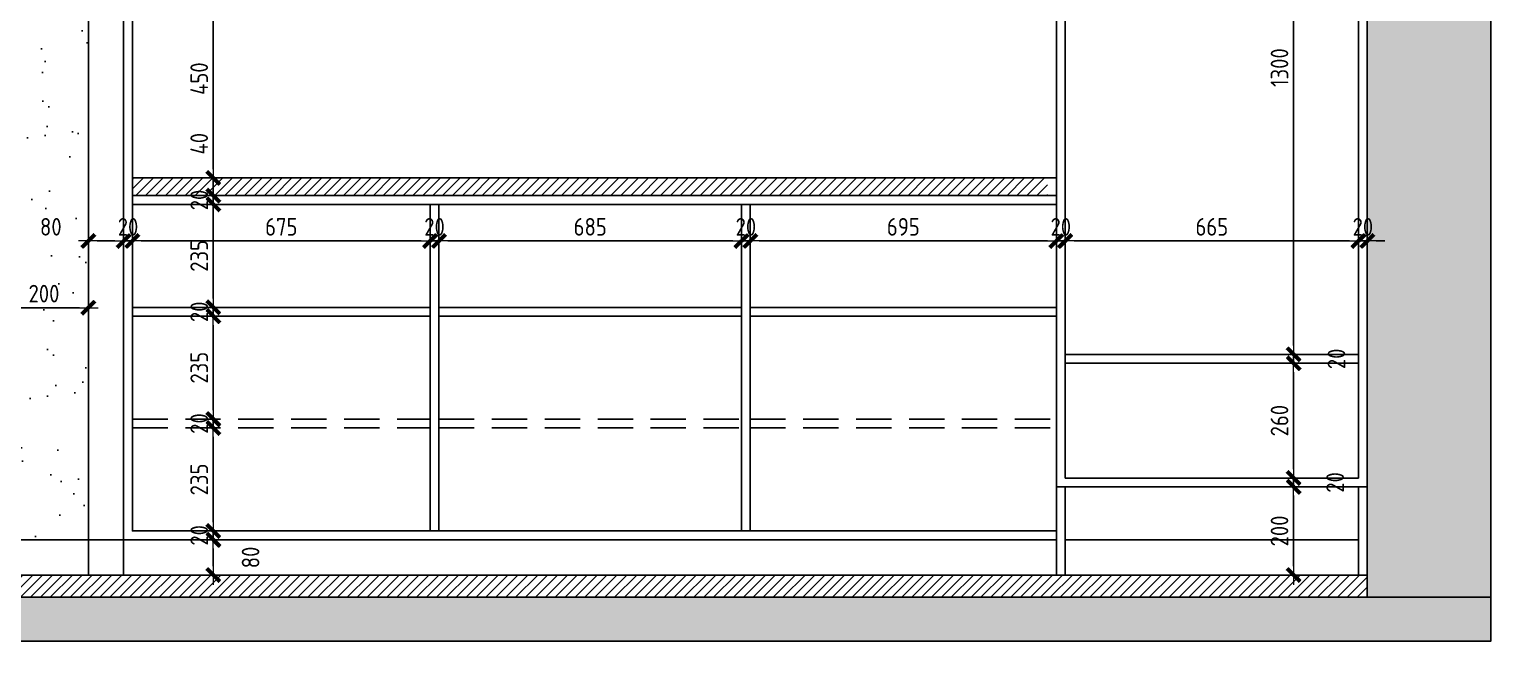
# Model space of a CAD drawing. Header units: millimetres. Extents: x 104198 to 1296755, y -81101 to 81453.
# Drawn here: x 548902 to 552216, y -36381 to -34939 of the extents above; entities that cross this region are included whole.
import ezdxf

# ---------------------------------------------------------------- set-up
doc = ezdxf.new("R2010")
doc.units = ezdxf.units.MM
doc.header["$PDMODE"] = 3
doc.linetypes.add('Ax-B-comp-L2qt-$0$Ax-B-comp-LG-$0${ Wide Dash }', pattern=[12, 4, -2, 4, -2])
doc.layers.get('Defpoints').update_dxf_attribs({"color": 250})
doc.layers.add('D■02 地材填充', color=250, linetype='Continuous')
doc.layers.add('天花灯具尺寸', color=2, linetype='Continuous', lineweight=0)
doc.styles.add('CCD_DIM', font='ARCHS.SHX')
doc.styles.add('尺寸标注', font='ARCHS.SHX', dxfattribs={"width": 0.8})
doc.dimstyles.get("Standard").update_dxf_attribs({"dimtxt": 0.18, "dimasz": 0.18, "dimexe": 0.18, "dimexo": 0.0625, "dimgap": 0.09, "dimtad": 0, "dimtih": 1, "dimtoh": 1, "dimdec": 4, "dimzin": 0, "dimdsep": 46, "dimtxsty": 'Standard', "dimcen": 0.09, "dimadec": 0, "dimazin": 0, "dimtfac": 1, "dimtdec": 4, "dimtofl": 0, "dimtmove": 0, "dimatfit": 3, "dimfxl": 1, "dimtolj": 1, "dimtzin": 0, "dimarcsym": 0})
doc.dimstyles.new('海龍1：20', dxfattribs={"dimscale": 20, "dimtxt": 2, "dimasz": 1, "dimexe": 2, "dimexo": 2, "dimgap": 0.6, "dimtad": 1, "dimdec": 0, "dimrnd": 5, "dimdsep": 46, "dimtxsty": 'CCD_DIM', "dimblk": 'WS-cj', "dimcen": 1, "dimclrd": 44, "dimclre": 44, "dimclrt": 2, "dimadec": 0, "dimazin": 2, "dimtfac": 1, "dimtdec": 4, "dimtix": 1, "dimtmove": 2, "dimatfit": 3, "dimldrblk": 'CCD_Leader_Arrow', "dimfxl": 5, "dimfxlon": 1, "dimtolj": 1, "dimarcsym": 0})
doc.dimstyles.new('海龍1：50', dxfattribs={"dimscale": 50, "dimtxt": 2, "dimasz": 1, "dimexe": 2, "dimexo": 2, "dimgap": 0.6, "dimtad": 1, "dimdec": 0, "dimrnd": 5, "dimdsep": 46, "dimtxsty": 'CCD_DIM', "dimblk": 'WS-cj', "dimcen": 1, "dimclrd": 44, "dimclre": 44, "dimclrt": 2, "dimadec": 0, "dimazin": 2, "dimtfac": 1, "dimtdec": 4, "dimtix": 1, "dimtmove": 2, "dimatfit": 3, "dimldrblk": 'CCD_Leader_Arrow', "dimfxl": 5, "dimfxlon": 1, "dimtolj": 1, "dimarcsym": 0})

# ---------------------------------------------------------------- blocks, each defined once
blk = doc.blocks.new('_ArchTick')
at = {"color": 2, "linetype": 'ByBlock', "const_width": 0.4}
blk.add_lwpolyline([(-0.5, -0.5), (0.5, 0.5)], dxfattribs=at)
blk = doc.blocks.new('*D822')
at = {"color": 44, "lineweight": -2, "transparency": 16777216}
for p, q in [((544976.3, -36537), (544976.3, -36887)), ((549036.3, -36537), (549036.3, -36887)), ((544976.3, -36787), (549036.3, -36787))]:
    blk.add_line(p, q, dxfattribs=at)
at = {"layer": 'Defpoints', "color": 0, "transparency": 16777216}
for p in [(549036.3, -36175.5), (544976.3, -36225.5), (549036.3, -36787)]:
    blk.add_point(p, dxfattribs=at)
at = {"color": 44, "lineweight": -2, "transparency": 16777216, "xscale": 50, "yscale": 50, "zscale": 50, "rotation": 180}
blk.add_blockref('_ArchTick', (544976.3, -36787), dxfattribs=at)
at = {"color": 44, "lineweight": -2, "transparency": 16777216, "xscale": 50, "yscale": 50, "zscale": 50}
blk.add_blockref('_ArchTick', (549036.3, -36787), dxfattribs=at)
at = {"color": 2, "transparency": 16777216, "insert": (547006.3, -36707), "char_height": 100, "attachment_point": 5, "style": '尺寸标注'}
blk.add_mtext('\\A1;4060', dxfattribs=at)
blk = doc.blocks.new('CCD_Leader_Arrow')
at = {"color": 50, "linetype": 'ByBlock'}
blk.add_line((0, 0), (-1, 0), dxfattribs=at)
for points in [[(-0.859, 0.668), (-0.597, 0.852), (-0.24, 0), (0, 0)], [(-0.859, -0.668), (-0.597, -0.852), (-0.24, 0), (0, 0)]]:
    blk.add_solid(points, dxfattribs=at)
blk = doc.blocks.new('WS-cj')
blk.add_hatch(color=2).paths.add_polyline_path([(0.588, 0.818), (-0.818, -0.588), (-0.588, -0.818), (0.818, 0.588)])
at = {"color": 2, "linetype": 'ByBlock', "lineweight": 0}
for p, q in [((-1.1, 0), (0, 0)), ((0, 0), (1.1, 0))]:
    blk.add_line(p, q, dxfattribs=at)
at = {"color": 2}
blk.add_lwpolyline([(0.588, 0.818), (-0.818, -0.588), (-0.588, -0.818), (0.818, 0.588)], close=True, dxfattribs=at)
blk = doc.blocks.new('*D823')
at = {"color": 44, "lineweight": -2, "transparency": 16777216}
for p, q in [((549036.3, -36537), (549036.3, -36887)), ((551936.3, -36537), (551936.3, -36887)), ((549036.3, -36787), (551936.3, -36787))]:
    blk.add_line(p, q, dxfattribs=at)
at = {"layer": 'Defpoints', "color": 0, "transparency": 16777216}
for p in [(549036.3, -36175.5), (551936.3, -36325.5), (551936.3, -36787)]:
    blk.add_point(p, dxfattribs=at)
at = {"color": 44, "lineweight": -2, "transparency": 16777216, "xscale": 50, "yscale": 50, "zscale": 50, "rotation": 180}
blk.add_blockref('_ArchTick', (549036.3, -36787), dxfattribs=at)
at = {"color": 44, "lineweight": -2, "transparency": 16777216, "xscale": 50, "yscale": 50, "zscale": 50}
blk.add_blockref('_ArchTick', (551936.3, -36787), dxfattribs=at)
at = {"color": 2, "transparency": 16777216, "insert": (550486.3, -36707), "char_height": 100, "attachment_point": 5, "style": '尺寸标注'}
blk.add_mtext('\\A1;2900', dxfattribs=at)
blk = doc.blocks.new('*D923')
at = {"color": 44, "lineweight": -2, "transparency": 16777216}
for p, q in [((551769.3, -35975.5), (551729.3, -35975.5)), ((551769.3, -36155.5), (551769.3, -35995.5)), ((551769.3, -36175.5), (551729.3, -36175.5))]:
    blk.add_line(p, q, dxfattribs=at)
at = {"layer": 'Defpoints', "color": 0, "transparency": 16777216}
for p in [(551769.3, -35975.5), (551784.5, -35975.5), (551784.5, -36175.5)]:
    blk.add_point(p, dxfattribs=at)
at = {"color": 44, "lineweight": -2, "transparency": 16777216, "xscale": 20, "yscale": 20, "zscale": 20}
for p, rotation in [((551769.3, -35975.5), 90), ((551769.3, -36175.5), 270)]:
    blk.add_blockref('WS-cj', p, dxfattribs=dict(at, rotation=rotation))
at = {"color": 2, "transparency": 16777216, "insert": (551737.3, -36075.5), "char_height": 40, "attachment_point": 5, "rotation": 90, "style": 'CCD_DIM'}
blk.add_mtext('\\A1;200', dxfattribs=at)
blk = doc.blocks.new('*D924')
at = {"color": 44, "lineweight": -2, "transparency": 16777216}
for p, q in [((551769.3, -35935.5), (551769.3, -35915.5)), ((551763.2, -35955.5), (551809.3, -35955.5)), ((551769.3, -35975.5), (551769.3, -35955.5)), ((551769.3, -35975.5), (551729.3, -35975.5)), ((551769.3, -35995.5), (551769.3, -36015.5))]:
    blk.add_line(p, q, dxfattribs=at)
at = {"layer": 'Defpoints', "color": 0, "transparency": 16777216}
for p in [(551723.2, -35955.5), (551769.3, -35955.5), (551784.5, -35975.5)]:
    blk.add_point(p, dxfattribs=at)
at = {"color": 44, "lineweight": -2, "transparency": 16777216, "xscale": 20, "yscale": 20, "zscale": 20}
for p, rotation in [((551769.3, -35955.5), 270), ((551769.3, -35975.5), 90)]:
    blk.add_blockref('WS-cj', p, dxfattribs=dict(at, rotation=rotation))
at = {"color": 2, "transparency": 16777216, "insert": (551863.4, -35965.5), "char_height": 40, "attachment_point": 5, "rotation": 90, "style": 'CCD_DIM'}
blk.add_mtext('\\A1;20', dxfattribs=at)
blk = doc.blocks.new('*D925')
at = {"color": 44, "lineweight": -2, "transparency": 16777216}
for p, q in [((551737.7, -35695.5), (551809.3, -35695.5)), ((551769.3, -35935.5), (551769.3, -35715.5)), ((551737.7, -35955.5), (551809.3, -35955.5))]:
    blk.add_line(p, q, dxfattribs=at)
at = {"layer": 'Defpoints', "color": 0, "transparency": 16777216}
for p in [(551697.7, -35695.5), (551769.3, -35695.5), (551697.7, -35955.5)]:
    blk.add_point(p, dxfattribs=at)
at = {"color": 44, "lineweight": -2, "transparency": 16777216, "xscale": 20, "yscale": 20, "zscale": 20}
for p, rotation in [((551769.3, -35695.5), 90), ((551769.3, -35955.5), 270)]:
    blk.add_blockref('WS-cj', p, dxfattribs=dict(at, rotation=rotation))
at = {"color": 2, "transparency": 16777216, "insert": (551737.3, -35825.5), "char_height": 40, "attachment_point": 5, "rotation": 90, "style": 'CCD_DIM'}
blk.add_mtext('\\A1;260', dxfattribs=at)
blk = doc.blocks.new('*D926')
at = {"color": 44, "lineweight": -2, "transparency": 16777216}
for p, q in [((551769.3, -35655.5), (551769.3, -35635.5)), ((551737.7, -35675.5), (551809.3, -35675.5)), ((551769.3, -35695.5), (551769.3, -35675.5)), ((551737.7, -35695.5), (551809.3, -35695.5)), ((551769.3, -35715.5), (551769.3, -35735.5))]:
    blk.add_line(p, q, dxfattribs=at)
at = {"layer": 'Defpoints', "color": 0, "transparency": 16777216}
for p in [(551697.7, -35675.5), (551769.3, -35675.5), (551697.7, -35695.5)]:
    blk.add_point(p, dxfattribs=at)
at = {"color": 44, "lineweight": -2, "transparency": 16777216, "xscale": 20, "yscale": 20, "zscale": 20}
for p, rotation in [((551769.3, -35675.5), 270), ((551769.3, -35695.5), 90)]:
    blk.add_blockref('WS-cj', p, dxfattribs=dict(at, rotation=rotation))
at = {"color": 2, "transparency": 16777216, "insert": (551866.4, -35685.5), "char_height": 40, "attachment_point": 5, "rotation": 90, "style": 'CCD_DIM'}
blk.add_mtext('\\A1;20', dxfattribs=at)
blk = doc.blocks.new('*D927')
at = {"color": 44, "lineweight": -2, "transparency": 16777216}
for p, q in [((551718.6, -34375.5), (551809.3, -34375.5)), ((551769.3, -35655.5), (551769.3, -34395.5)), ((551737.7, -35675.5), (551809.3, -35675.5))]:
    blk.add_line(p, q, dxfattribs=at)
at = {"layer": 'Defpoints', "color": 0, "transparency": 16777216}
for p in [(551678.6, -34375.5), (551769.3, -34375.5), (551697.7, -35675.5)]:
    blk.add_point(p, dxfattribs=at)
at = {"color": 44, "lineweight": -2, "transparency": 16777216, "xscale": 20, "yscale": 20, "zscale": 20}
for p, rotation in [((551769.3, -34375.5), 90), ((551769.3, -35675.5), 270)]:
    blk.add_blockref('WS-cj', p, dxfattribs=dict(at, rotation=rotation))
at = {"color": 2, "transparency": 16777216, "insert": (551737.3, -35025.5), "char_height": 40, "attachment_point": 5, "rotation": 90, "style": 'CCD_DIM'}
blk.add_mtext('\\A1;1300', dxfattribs=at)
blk = doc.blocks.new('*D1121')
at = {"color": 44, "lineweight": -2, "transparency": 16777216}
for p, q in [((548835.2, -35669.7), (548835.2, -35529.7)), ((549036.3, -35669.7), (549036.3, -35529.7)), ((549016.3, -35569.7), (548855.2, -35569.7))]:
    blk.add_line(p, q, dxfattribs=at)
at = {"layer": 'Defpoints', "color": 0, "transparency": 16777216}
for p in [(548835.2, -35569.7), (549036.3, -35751), (548835.2, -35789.5)]:
    blk.add_point(p, dxfattribs=at)
at = {"color": 44, "lineweight": -2, "transparency": 16777216, "xscale": 20, "yscale": 20, "zscale": 20, "rotation": 180}
blk.add_blockref('WS-cj', (548835.2, -35569.7), dxfattribs=at)
at = {"color": 44, "lineweight": -2, "transparency": 16777216, "xscale": 20, "yscale": 20, "zscale": 20}
blk.add_blockref('WS-cj', (549036.3, -35569.7), dxfattribs=at)
at = {"color": 2, "transparency": 16777216, "insert": (548935.7, -35537.7), "char_height": 40, "attachment_point": 5, "style": 'CCD_DIM'}
blk.add_mtext('\\A1;200', dxfattribs=at)
blk = doc.blocks.new('*D1204')
at = {"color": 44, "lineweight": -2, "transparency": 16777216}
for p, q in [((549319.7, -36095.5), (549279.7, -36095.5)), ((549319.7, -36155.5), (549319.7, -36115.5)), ((549319.7, -36175.5), (549279.7, -36175.5))]:
    blk.add_line(p, q, dxfattribs=at)
at = {"layer": 'Defpoints', "color": 0, "transparency": 16777216}
for p in [(549319.7, -36095.5), (549347.6, -36095.5), (549347.6, -36175.5)]:
    blk.add_point(p, dxfattribs=at)
at = {"color": 44, "lineweight": -2, "transparency": 16777216, "xscale": 20, "yscale": 20, "zscale": 20}
for p, rotation in [((549319.7, -36095.5), 90), ((549319.7, -36175.5), 270)]:
    blk.add_blockref('WS-cj', p, dxfattribs=dict(at, rotation=rotation))
at = {"color": 2, "transparency": 16777216, "insert": (549404.2, -36135.5), "char_height": 40, "attachment_point": 5, "rotation": 90, "style": 'CCD_DIM'}
blk.add_mtext('\\A1;80', dxfattribs=at)
blk = doc.blocks.new('*D1205')
at = {"color": 44, "lineweight": -2, "transparency": 16777216}
for p, q in [((549319.7, -36055.5), (549319.7, -36035.5)), ((549301.8, -36075.5), (549359.7, -36075.5)), ((549319.7, -36095.5), (549319.7, -36075.5)), ((549319.7, -36095.5), (549279.7, -36095.5)), ((549319.7, -36115.5), (549319.7, -36135.5))]:
    blk.add_line(p, q, dxfattribs=at)
at = {"layer": 'Defpoints', "color": 0, "transparency": 16777216}
for p in [(549261.8, -36075.5), (549319.7, -36075.5), (549347.6, -36095.5)]:
    blk.add_point(p, dxfattribs=at)
at = {"color": 44, "lineweight": -2, "transparency": 16777216, "xscale": 20, "yscale": 20, "zscale": 20}
for p, rotation in [((549319.7, -36075.5), 270), ((549319.7, -36095.5), 90)]:
    blk.add_blockref('WS-cj', p, dxfattribs=dict(at, rotation=rotation))
at = {"color": 2, "transparency": 16777216, "insert": (549287.7, -36085.5), "char_height": 40, "attachment_point": 5, "rotation": 90, "style": 'CCD_DIM'}
blk.add_mtext('\\A1;20', dxfattribs=at)
blk = doc.blocks.new('*D1206')
at = {"color": 44, "lineweight": -2, "transparency": 16777216}
for p, q in [((549319.7, -35842.1), (549279.7, -35842.1)), ((549319.7, -36055.5), (549319.7, -35862.1)), ((549301.8, -36075.5), (549359.7, -36075.5))]:
    blk.add_line(p, q, dxfattribs=at)
at = {"layer": 'Defpoints', "color": 0, "transparency": 16777216}
for p in [(549319.7, -35842.1), (549337.6, -35842.1), (549261.8, -36075.5)]:
    blk.add_point(p, dxfattribs=at)
at = {"color": 44, "lineweight": -2, "transparency": 16777216, "xscale": 20, "yscale": 20, "zscale": 20}
for p, rotation in [((549319.7, -35842.1), 90), ((549319.7, -36075.5), 270)]:
    blk.add_blockref('WS-cj', p, dxfattribs=dict(at, rotation=rotation))
at = {"color": 2, "transparency": 16777216, "insert": (549287.7, -35958.8), "char_height": 40, "attachment_point": 5, "rotation": 90, "style": 'CCD_DIM'}
blk.add_mtext('\\A1;235', dxfattribs=at)
blk = doc.blocks.new('*D1207')
at = {"color": 44, "lineweight": -2, "transparency": 16777216}
for p, q in [((549319.7, -35802.1), (549319.7, -35782.1)), ((549319.7, -35822.1), (549279.7, -35822.1)), ((549319.7, -35842.1), (549319.7, -35822.1)), ((549319.7, -35842.1), (549279.7, -35842.1)), ((549319.7, -35862.1), (549319.7, -35882.1))]:
    blk.add_line(p, q, dxfattribs=at)
at = {"layer": 'Defpoints', "color": 0, "transparency": 16777216}
for p in [(549319.7, -35822.1), (549337.6, -35822.1), (549337.6, -35842.1)]:
    blk.add_point(p, dxfattribs=at)
at = {"color": 44, "lineweight": -2, "transparency": 16777216, "xscale": 20, "yscale": 20, "zscale": 20}
for p, rotation in [((549319.7, -35822.1), 270), ((549319.7, -35842.1), 90)]:
    blk.add_blockref('WS-cj', p, dxfattribs=dict(at, rotation=rotation))
at = {"color": 2, "transparency": 16777216, "insert": (549287.7, -35832.1), "char_height": 40, "attachment_point": 5, "rotation": 90, "style": 'CCD_DIM'}
blk.add_mtext('\\A1;20', dxfattribs=at)
blk = doc.blocks.new('*D1208')
at = {"color": 44, "lineweight": -2, "transparency": 16777216}
for p, q in [((549319.7, -35588.8), (549279.7, -35588.8)), ((549319.7, -35802.1), (549319.7, -35608.8)), ((549319.7, -35822.1), (549279.7, -35822.1))]:
    blk.add_line(p, q, dxfattribs=at)
at = {"layer": 'Defpoints', "color": 0, "transparency": 16777216}
for p in [(549319.7, -35588.8), (549337.6, -35588.8), (549337.6, -35822.1)]:
    blk.add_point(p, dxfattribs=at)
at = {"color": 44, "lineweight": -2, "transparency": 16777216, "xscale": 20, "yscale": 20, "zscale": 20}
for p, rotation in [((549319.7, -35588.8), 90), ((549319.7, -35822.1), 270)]:
    blk.add_blockref('WS-cj', p, dxfattribs=dict(at, rotation=rotation))
at = {"color": 2, "transparency": 16777216, "insert": (549287.7, -35705.5), "char_height": 40, "attachment_point": 5, "rotation": 90, "style": 'CCD_DIM'}
blk.add_mtext('\\A1;235', dxfattribs=at)
blk = doc.blocks.new('*D1209')
at = {"color": 44, "lineweight": -2, "transparency": 16777216}
for p, q in [((549319.7, -35548.8), (549319.7, -35528.8)), ((549322.2, -35568.8), (549279.7, -35568.8)), ((549319.7, -35588.8), (549279.7, -35588.8)), ((549319.7, -35588.8), (549319.7, -35568.8)), ((549319.7, -35608.8), (549319.7, -35628.8))]:
    blk.add_line(p, q, dxfattribs=at)
at = {"layer": 'Defpoints', "color": 0, "transparency": 16777216}
for p in [(549319.7, -35568.8), (549337.6, -35588.8), (549362.2, -35568.8)]:
    blk.add_point(p, dxfattribs=at)
at = {"color": 44, "lineweight": -2, "transparency": 16777216, "xscale": 20, "yscale": 20, "zscale": 20}
for p, rotation in [((549319.7, -35568.8), 270), ((549319.7, -35588.8), 90)]:
    blk.add_blockref('WS-cj', p, dxfattribs=dict(at, rotation=rotation))
at = {"color": 2, "transparency": 16777216, "insert": (549287.7, -35578.8), "char_height": 40, "attachment_point": 5, "rotation": 90, "style": 'CCD_DIM'}
blk.add_mtext('\\A1;20', dxfattribs=at)
blk = doc.blocks.new('*D1210')
at = {"color": 44, "lineweight": -2, "transparency": 16777216}
for p, q in [((549319.7, -35335.5), (549279.7, -35335.5)), ((549319.7, -35548.8), (549319.7, -35355.5)), ((549322.2, -35568.8), (549279.7, -35568.8))]:
    blk.add_line(p, q, dxfattribs=at)
at = {"layer": 'Defpoints', "color": 0, "transparency": 16777216}
for p in [(549319.7, -35335.5), (549329.4, -35335.5), (549362.2, -35568.8)]:
    blk.add_point(p, dxfattribs=at)
at = {"color": 44, "lineweight": -2, "transparency": 16777216, "xscale": 20, "yscale": 20, "zscale": 20}
for p, rotation in [((549319.7, -35335.5), 90), ((549319.7, -35568.8), 270)]:
    blk.add_blockref('WS-cj', p, dxfattribs=dict(at, rotation=rotation))
at = {"color": 2, "transparency": 16777216, "insert": (549287.7, -35452.1), "char_height": 40, "attachment_point": 5, "rotation": 90, "style": 'CCD_DIM'}
blk.add_mtext('\\A1;235', dxfattribs=at)
blk = doc.blocks.new('*D1211')
at = {"color": 44, "lineweight": -2, "transparency": 16777216}
for p, q in [((549319.7, -35295.5), (549319.7, -35275.5)), ((549301.4, -35315.5), (549359.7, -35315.5)), ((549319.7, -35335.5), (549319.7, -35315.5)), ((549319.7, -35335.5), (549279.7, -35335.5)), ((549319.7, -35355.5), (549319.7, -35375.5))]:
    blk.add_line(p, q, dxfattribs=at)
at = {"layer": 'Defpoints', "color": 0, "transparency": 16777216}
for p in [(549261.4, -35315.5), (549319.7, -35315.5), (549329.4, -35335.5)]:
    blk.add_point(p, dxfattribs=at)
at = {"color": 44, "lineweight": -2, "transparency": 16777216, "xscale": 20, "yscale": 20, "zscale": 20}
for p, rotation in [((549319.7, -35315.5), 270), ((549319.7, -35335.5), 90)]:
    blk.add_blockref('WS-cj', p, dxfattribs=dict(at, rotation=rotation))
at = {"color": 2, "transparency": 16777216, "insert": (549287.7, -35325.5), "char_height": 40, "attachment_point": 5, "rotation": 90, "style": 'CCD_DIM'}
blk.add_mtext('\\A1;20', dxfattribs=at)
blk = doc.blocks.new('*D1212')
at = {"color": 44, "lineweight": -2, "transparency": 16777216}
for p, q in [((549319.7, -35255.5), (549319.7, -35235.5)), ((549301.4, -35275.5), (549359.7, -35275.5)), ((549319.7, -35315.5), (549319.7, -35275.5)), ((549301.4, -35315.5), (549359.7, -35315.5)), ((549319.7, -35335.5), (549319.7, -35355.5))]:
    blk.add_line(p, q, dxfattribs=at)
at = {"layer": 'Defpoints', "color": 0, "transparency": 16777216}
for p in [(549261.4, -35275.5), (549319.7, -35275.5), (549261.4, -35315.5)]:
    blk.add_point(p, dxfattribs=at)
at = {"color": 44, "lineweight": -2, "transparency": 16777216, "xscale": 20, "yscale": 20, "zscale": 20}
for p, rotation in [((549319.7, -35275.5), 270), ((549319.7, -35315.5), 90)]:
    blk.add_blockref('WS-cj', p, dxfattribs=dict(at, rotation=rotation))
at = {"color": 2, "transparency": 16777216, "insert": (549287.7, -35198), "char_height": 40, "attachment_point": 5, "rotation": 90, "style": 'CCD_DIM'}
blk.add_mtext('\\A1;40', dxfattribs=at)
blk = doc.blocks.new('*D1213')
at = {"color": 44, "lineweight": -2, "transparency": 16777216}
for p, q in [((549301.4, -34825.5), (549359.7, -34825.5)), ((549319.7, -35255.5), (549319.7, -34845.5)), ((549301.4, -35275.5), (549359.7, -35275.5))]:
    blk.add_line(p, q, dxfattribs=at)
at = {"layer": 'Defpoints', "color": 0, "transparency": 16777216}
for p in [(549261.4, -34825.5), (549319.7, -34825.5), (549261.4, -35275.5)]:
    blk.add_point(p, dxfattribs=at)
at = {"color": 44, "lineweight": -2, "transparency": 16777216, "xscale": 20, "yscale": 20, "zscale": 20}
for p, rotation in [((549319.7, -34825.5), 90), ((549319.7, -35275.5), 270)]:
    blk.add_blockref('WS-cj', p, dxfattribs=dict(at, rotation=rotation))
at = {"color": 2, "transparency": 16777216, "insert": (549287.7, -35050.5), "char_height": 40, "attachment_point": 5, "rotation": 90, "style": 'CCD_DIM'}
blk.add_mtext('\\A1;450', dxfattribs=at)
blk = doc.blocks.new('*D1224')
at = {"color": 44, "lineweight": -2, "transparency": 16777216}
for p, q in [((549036.3, -35418.3), (549036.3, -35458.3)), ((549056.3, -35418.3), (549096.3, -35418.3)), ((549116.3, -35418.3), (549116.3, -35458.3))]:
    blk.add_line(p, q, dxfattribs=at)
at = {"layer": 'Defpoints', "color": 0, "transparency": 16777216}
for p in [(549036.3, -35395), (549116.3, -35395), (549116.3, -35418.3)]:
    blk.add_point(p, dxfattribs=at)
at = {"color": 44, "lineweight": -2, "transparency": 16777216, "xscale": 20, "yscale": 20, "zscale": 20, "rotation": 180}
blk.add_blockref('WS-cj', (549036.3, -35418.3), dxfattribs=at)
at = {"color": 44, "lineweight": -2, "transparency": 16777216, "xscale": 20, "yscale": 20, "zscale": 20}
blk.add_blockref('WS-cj', (549116.3, -35418.3), dxfattribs=at)
at = {"color": 2, "transparency": 16777216, "insert": (548951.2, -35386.3), "char_height": 40, "attachment_point": 5, "style": 'CCD_DIM'}
blk.add_mtext('\\A1;80', dxfattribs=at)
blk = doc.blocks.new('*D1225')
at = {"color": 44, "lineweight": -2, "transparency": 16777216}
for p, q in [((549136.3, -35432.2), (549136.3, -35378.3)), ((549096.3, -35418.3), (549076.3, -35418.3)), ((549116.3, -35418.3), (549116.3, -35458.3)), ((549116.3, -35418.3), (549136.3, -35418.3)), ((549156.3, -35418.3), (549176.3, -35418.3))]:
    blk.add_line(p, q, dxfattribs=at)
at = {"layer": 'Defpoints', "color": 0, "transparency": 16777216}
for p in [(549116.3, -35395), (549136.3, -35418.3), (549136.3, -35472.2)]:
    blk.add_point(p, dxfattribs=at)
at = {"color": 44, "lineweight": -2, "transparency": 16777216, "xscale": 20, "yscale": 20, "zscale": 20}
blk.add_blockref('WS-cj', (549116.3, -35418.3), dxfattribs=at)
at = {"color": 44, "lineweight": -2, "transparency": 16777216, "xscale": 20, "yscale": 20, "zscale": 20, "rotation": 180}
blk.add_blockref('WS-cj', (549136.3, -35418.3), dxfattribs=at)
at = {"color": 2, "transparency": 16777216, "insert": (549126.3, -35386.3), "char_height": 40, "attachment_point": 5, "style": 'CCD_DIM'}
blk.add_mtext('\\A1;20', dxfattribs=at)
blk = doc.blocks.new('*D1226')
at = {"color": 44, "lineweight": -2, "transparency": 16777216}
for p, q in [((549136.3, -35432.2), (549136.3, -35378.3)), ((549156.3, -35418.3), (549791.3, -35418.3)), ((549811.3, -35418.3), (549811.3, -35458.3))]:
    blk.add_line(p, q, dxfattribs=at)
at = {"layer": 'Defpoints', "color": 0, "transparency": 16777216}
for p in [(549811.3, -35399.2), (549811.3, -35418.3), (549136.3, -35472.2)]:
    blk.add_point(p, dxfattribs=at)
at = {"color": 44, "lineweight": -2, "transparency": 16777216, "xscale": 20, "yscale": 20, "zscale": 20, "rotation": 180}
blk.add_blockref('WS-cj', (549136.3, -35418.3), dxfattribs=at)
at = {"color": 44, "lineweight": -2, "transparency": 16777216, "xscale": 20, "yscale": 20, "zscale": 20}
blk.add_blockref('WS-cj', (549811.3, -35418.3), dxfattribs=at)
at = {"color": 2, "transparency": 16777216, "insert": (549473.8, -35386.3), "char_height": 40, "attachment_point": 5, "style": 'CCD_DIM'}
blk.add_mtext('\\A1;675', dxfattribs=at)
blk = doc.blocks.new('*D1227')
at = {"color": 44, "lineweight": -2, "transparency": 16777216}
for p, q in [((549831.3, -35393.6), (549831.3, -35458.3)), ((549791.3, -35418.3), (549771.3, -35418.3)), ((549811.3, -35418.3), (549811.3, -35458.3)), ((549811.3, -35418.3), (549831.3, -35418.3)), ((549851.3, -35418.3), (549871.3, -35418.3))]:
    blk.add_line(p, q, dxfattribs=at)
at = {"layer": 'Defpoints', "color": 0, "transparency": 16777216}
for p in [(549831.3, -35353.6), (549811.3, -35399.2), (549831.3, -35418.3)]:
    blk.add_point(p, dxfattribs=at)
at = {"color": 44, "lineweight": -2, "transparency": 16777216, "xscale": 20, "yscale": 20, "zscale": 20}
blk.add_blockref('WS-cj', (549811.3, -35418.3), dxfattribs=at)
at = {"color": 44, "lineweight": -2, "transparency": 16777216, "xscale": 20, "yscale": 20, "zscale": 20, "rotation": 180}
blk.add_blockref('WS-cj', (549831.3, -35418.3), dxfattribs=at)
at = {"color": 2, "transparency": 16777216, "insert": (549821.3, -35386.3), "char_height": 40, "attachment_point": 5, "style": 'CCD_DIM'}
blk.add_mtext('\\A1;20', dxfattribs=at)
blk = doc.blocks.new('*D1228')
at = {"color": 44, "lineweight": -2, "transparency": 16777216}
for p, q in [((549831.3, -35393.6), (549831.3, -35458.3)), ((549851.3, -35418.3), (550497.3, -35418.3)), ((550517.3, -35418.3), (550517.3, -35458.3))]:
    blk.add_line(p, q, dxfattribs=at)
at = {"layer": 'Defpoints', "color": 0, "transparency": 16777216}
for p in [(549831.3, -35353.6), (550517.3, -35389.6), (550517.3, -35418.3)]:
    blk.add_point(p, dxfattribs=at)
at = {"color": 44, "lineweight": -2, "transparency": 16777216, "xscale": 20, "yscale": 20, "zscale": 20, "rotation": 180}
blk.add_blockref('WS-cj', (549831.3, -35418.3), dxfattribs=at)
at = {"color": 44, "lineweight": -2, "transparency": 16777216, "xscale": 20, "yscale": 20, "zscale": 20}
blk.add_blockref('WS-cj', (550517.3, -35418.3), dxfattribs=at)
at = {"color": 2, "transparency": 16777216, "insert": (550174.3, -35386.3), "char_height": 40, "attachment_point": 5, "style": 'CCD_DIM'}
blk.add_mtext('\\A1;685', dxfattribs=at)
blk = doc.blocks.new('*D1229')
at = {"color": 44, "lineweight": -2, "transparency": 16777216}
for p, q in [((550497.3, -35418.3), (550477.3, -35418.3)), ((550517.3, -35418.3), (550517.3, -35458.3)), ((550517.3, -35418.3), (550537.3, -35418.3)), ((550537.3, -35415.9), (550537.3, -35458.3)), ((550557.3, -35418.3), (550577.3, -35418.3))]:
    blk.add_line(p, q, dxfattribs=at)
at = {"layer": 'Defpoints', "color": 0, "transparency": 16777216}
for p in [(550517.3, -35389.6), (550537.3, -35375.9), (550537.3, -35418.3)]:
    blk.add_point(p, dxfattribs=at)
at = {"color": 44, "lineweight": -2, "transparency": 16777216, "xscale": 20, "yscale": 20, "zscale": 20}
blk.add_blockref('WS-cj', (550517.3, -35418.3), dxfattribs=at)
at = {"color": 44, "lineweight": -2, "transparency": 16777216, "xscale": 20, "yscale": 20, "zscale": 20, "rotation": 180}
blk.add_blockref('WS-cj', (550537.3, -35418.3), dxfattribs=at)
at = {"color": 2, "transparency": 16777216, "insert": (550527.3, -35386.3), "char_height": 40, "attachment_point": 5, "style": 'CCD_DIM'}
blk.add_mtext('\\A1;20', dxfattribs=at)
blk = doc.blocks.new('*D1230')
at = {"color": 44, "lineweight": -2, "transparency": 16777216}
for p, q in [((550537.3, -35415.9), (550537.3, -35458.3)), ((550557.3, -35418.3), (551211.3, -35418.3)), ((551231.3, -35418.3), (551231.3, -35458.3))]:
    blk.add_line(p, q, dxfattribs=at)
at = {"layer": 'Defpoints', "color": 0, "transparency": 16777216}
for p in [(550537.3, -35375.9), (551231.3, -35385.1), (551231.3, -35418.3)]:
    blk.add_point(p, dxfattribs=at)
at = {"color": 44, "lineweight": -2, "transparency": 16777216, "xscale": 20, "yscale": 20, "zscale": 20, "rotation": 180}
blk.add_blockref('WS-cj', (550537.3, -35418.3), dxfattribs=at)
at = {"color": 44, "lineweight": -2, "transparency": 16777216, "xscale": 20, "yscale": 20, "zscale": 20}
blk.add_blockref('WS-cj', (551231.3, -35418.3), dxfattribs=at)
at = {"color": 2, "transparency": 16777216, "insert": (550884.3, -35386.3), "char_height": 40, "attachment_point": 5, "style": 'CCD_DIM'}
blk.add_mtext('\\A1;695', dxfattribs=at)
blk = doc.blocks.new('*D1231')
at = {"color": 44, "lineweight": -2, "transparency": 16777216}
for p, q in [((551211.3, -35418.3), (551191.3, -35418.3)), ((551231.3, -35418.3), (551231.3, -35458.3)), ((551231.3, -35418.3), (551251.3, -35418.3)), ((551251.3, -35418.3), (551251.3, -35458.3)), ((551271.3, -35418.3), (551291.3, -35418.3))]:
    blk.add_line(p, q, dxfattribs=at)
at = {"layer": 'Defpoints', "color": 0, "transparency": 16777216}
for p in [(551231.3, -35385.1), (551251.3, -35385.1), (551251.3, -35418.3)]:
    blk.add_point(p, dxfattribs=at)
at = {"color": 44, "lineweight": -2, "transparency": 16777216, "xscale": 20, "yscale": 20, "zscale": 20}
blk.add_blockref('WS-cj', (551231.3, -35418.3), dxfattribs=at)
at = {"color": 44, "lineweight": -2, "transparency": 16777216, "xscale": 20, "yscale": 20, "zscale": 20, "rotation": 180}
blk.add_blockref('WS-cj', (551251.3, -35418.3), dxfattribs=at)
at = {"color": 2, "transparency": 16777216, "insert": (551241.3, -35386.3), "char_height": 40, "attachment_point": 5, "style": 'CCD_DIM'}
blk.add_mtext('\\A1;20', dxfattribs=at)
blk = doc.blocks.new('*D1232')
at = {"color": 44, "lineweight": -2, "transparency": 16777216}
for p, q in [((551916.3, -35365.2), (551916.3, -35458.3)), ((551251.3, -35418.3), (551251.3, -35458.3)), ((551271.3, -35418.3), (551896.3, -35418.3))]:
    blk.add_line(p, q, dxfattribs=at)
at = {"layer": 'Defpoints', "color": 0, "transparency": 16777216}
for p in [(551916.3, -35325.2), (551251.3, -35385.1), (551916.3, -35418.3)]:
    blk.add_point(p, dxfattribs=at)
at = {"color": 44, "lineweight": -2, "transparency": 16777216, "xscale": 20, "yscale": 20, "zscale": 20, "rotation": 180}
blk.add_blockref('WS-cj', (551251.3, -35418.3), dxfattribs=at)
at = {"color": 44, "lineweight": -2, "transparency": 16777216, "xscale": 20, "yscale": 20, "zscale": 20}
blk.add_blockref('WS-cj', (551916.3, -35418.3), dxfattribs=at)
at = {"color": 2, "transparency": 16777216, "insert": (551583.8, -35386.3), "char_height": 40, "attachment_point": 5, "style": 'CCD_DIM'}
blk.add_mtext('\\A1;665', dxfattribs=at)
blk = doc.blocks.new('*D1233')
at = {"color": 44, "lineweight": -2, "transparency": 16777216}
for p, q in [((551916.3, -35365.2), (551916.3, -35458.3)), ((551936.3, -35365.2), (551936.3, -35458.3)), ((551896.3, -35418.3), (551876.3, -35418.3)), ((551916.3, -35418.3), (551936.3, -35418.3)), ((551956.3, -35418.3), (551976.3, -35418.3))]:
    blk.add_line(p, q, dxfattribs=at)
at = {"layer": 'Defpoints', "color": 0, "transparency": 16777216}
for p in [(551916.3, -35325.2), (551936.3, -35325.2), (551936.3, -35418.3)]:
    blk.add_point(p, dxfattribs=at)
at = {"color": 44, "lineweight": -2, "transparency": 16777216, "xscale": 20, "yscale": 20, "zscale": 20}
blk.add_blockref('WS-cj', (551916.3, -35418.3), dxfattribs=at)
at = {"color": 44, "lineweight": -2, "transparency": 16777216, "xscale": 20, "yscale": 20, "zscale": 20, "rotation": 180}
blk.add_blockref('WS-cj', (551936.3, -35418.3), dxfattribs=at)
at = {"color": 2, "transparency": 16777216, "insert": (551926.3, -35386.3), "char_height": 40, "attachment_point": 5, "style": 'CCD_DIM'}
blk.add_mtext('\\A1;20', dxfattribs=at)

msp = doc.modelspace()

# ---------------------------------------------------------------- hatches: boundary and pattern name
h = msp.add_hatch(color=252)
h.dxf.hatch_style = 1
h.paths.add_polyline_path([(544976.3, -33475.5), (544696.3, -33475.5), (544696.3, -36225.5), (544976.3, -36225.5)])
h.paths.add_polyline_path([(552216.3, -33375.5), (544696.3, -33375.5), (544696.3, -33475.5), (544976.3, -33475.5), (552216.3, -33475.5)])
h.paths.add_polyline_path([(552216.3, -33475.5), (551936.3, -33475.5), (551936.3, -33785.5), (551936.3, -36095.5), (551936.3, -36225.5), (552216.3, -36225.5)])
h.paths.add_polyline_path([(552216.3, -36225.5), (544696.3, -36225.5), (544696.3, -36325.5), (552216.3, -36325.5)])
h = msp.add_hatch()
h.set_pattern_fill('AR-SAND', color=8, scale=3, style=0)
h.set_pattern_definition([(37.5, (544976.28, -36095.45), (-4.8, 146.824), [0, -115.824, 0, -129.54, 0, -123.825]), (7.5, (544976.28, -36095.45), (134.857, 215.0475), [0, -62.484, 0, -104.394, 0, -40.005]), (327.5, (544882.56, -36095.45), (237.2977, 0.431), [0, -38.1, 0, -137.16, 0, -179.07]), (317.5, (544882.56, -36095.45), (229.067, 66.879), [0, -19.05, 0, -89.916, 0, -102.87])])
h.paths.add_polyline_path([(549036.3, -33785.5), (544976.3, -33785.5), (544976.3, -36095.5), (545028.8, -36095.5), (545028.8, -35666.6), (545023.8, -35625.5), (545503.8, -35625.5), (545503.8, -36095.5), (545575, -36095.5), (545575, -35407.2), (545834.2, -35407.2), (545834.2, -35348.7), (546266.9, -35348.7), (546266.9, -35429.7), (547287.2, -35429.7), (547287.2, -35342.6), (547718, -35342.6), (547718, -35415.5), (547981.3, -35415.5), (547981.3, -36095.5), (548031.1, -36095.5), (548031.1, -35623.8), (548516.8, -35623.8), (548516.8, -36095.5), (549036.3, -36095.5)])
h.paths.add_polyline_path([(548352.9, -34924.5), (548202.9, -34924.5), (548202.9, -34424.5), (548352.9, -34424.5)], flags=16)
h.paths.add_polyline_path([(548332.9, -34904.5), (548222.9, -34904.5), (548222.9, -34444.5), (548332.9, -34444.5)], flags=0)
h.paths.add_polyline_path([(548320.9, -35389.5), (548320.9, -35475.5), (548234.9, -35475.5), (548234.9, -35389.5)], flags=16)
h.paths.add_polyline_path([(548294.8, -35404.5), (548294.8, -35430.6), (548280.2, -35430.6), (548280.2, -35448.5), (548294.8, -35448.5), (548294.8, -35460.1), (548290.2, -35460.1), (548290.2, -35442.1), (548265.5, -35442.1), (548265.5, -35460.1), (548260.9, -35460.1), (548260.9, -35442.1), (548275.6, -35442.1), (548275.6, -35416.1), (548260.9, -35416.1), (548260.9, -35404.5), (548265.5, -35404.5), (548265.5, -35430.6), (548290.2, -35430.6), (548290.2, -35404.5)], flags=0)
h.paths.add_polyline_path([(548857.2, -35789.5), (548943.2, -35789.5), (548943.2, -35875.5), (548857.2, -35875.5)], flags=16)
h.paths.add_polyline_path([(548883.2, -35804.5), (548887.8, -35804.5), (548887.8, -35830.6), (548912.5, -35830.6), (548912.5, -35804.5), (548917.1, -35804.5), (548917.1, -35830.6), (548902.5, -35830.6), (548902.5, -35848.5), (548917.1, -35848.5), (548917.1, -35860.1), (548912.5, -35860.1), (548912.5, -35842.1), (548887.8, -35842.1), (548887.8, -35860.1), (548883.2, -35860.1), (548883.2, -35842.1), (548897.9, -35842.1), (548897.9, -35816.1), (548883.2, -35816.1)], flags=0)
h.paths.add_polyline_path([(547320.5, -34968.6), (546245.5, -34968.6), (546245.5, -34382.3), (547320.5, -34382.3)], flags=16)
h.paths.add_polyline_path([(545350.9, -34924.5), (545200.9, -34924.5), (545200.9, -34424.5), (545350.9, -34424.5)], flags=16)
h.paths.add_polyline_path([(545330.9, -34904.5), (545220.9, -34904.5), (545220.9, -34444.5), (545330.9, -34444.5)], flags=0)
h.paths.add_polyline_path([(548904.6, -35766.9), (548904.6, -35644), (548964.6, -35644), (548964.6, -35766.9)], flags=24)
h.paths.add_polyline_path([(548904.6, -35337.8), (548904.6, -35253.1), (548964.6, -35253.1), (548964.6, -35337.8)], flags=24)
h.paths.add_polyline_path([(548904.6, -35111.9), (548904.6, -34989), (548964.6, -34989), (548964.6, -35111.9)], flags=24)
h.paths.add_polyline_path([(548904.6, -34382.1), (548904.6, -34228.8), (548964.6, -34228.8), (548964.6, -34382.1)], flags=24)
h.paths.add_polyline_path([(548798.2, -35060.9), (548798.2, -34900), (548858.2, -34900), (548858.2, -35060.9)], flags=24)
h.paths.add_polyline_path([(545064.6, -35507.7), (545187.5, -35507.7), (545187.5, -35567.7), (545064.6, -35567.7)], flags=24)
h.paths.add_polyline_path([(548595.7, -35507.7), (548718.5, -35507.7), (548718.5, -35567.7), (548595.7, -35567.7)], flags=24)
at = {"layer": 'D■02 地材填充'}
h = msp.add_hatch(dxfattribs=at)
h.set_pattern_fill('ANSI31', color=256, scale=5, angle=180, style=0)
h.set_pattern_definition([(225, (549136.284, -35367.835), (11.22532, -11.22532), [])])
h.paths.add_polyline_path([(551211.3, -35275.5), (549136.3, -35275.5), (549136.3, -35315.5), (551211.3, -35315.5)])
h.paths.add_polyline_path([(549257.7, -35367.8), (549257.7, -35283.1), (549317.7, -35283.1), (549317.7, -35367.8)], flags=9)
h = msp.add_hatch(dxfattribs=at)
h.set_pattern_fill('ANSI31', color=256, scale=5, angle=180, style=0)
h.set_pattern_definition([(225, (544976.284, -36225.454), (11.22532, -11.22532), [])])
h.paths.add_polyline_path([(551936.3, -36175.5), (544976.3, -36175.5), (544976.3, -36225.5), (551936.3, -36225.5)])

# ---------------------------------------------------------------- linework, layer by layer
at = {"color": 2}
for p, q in [((549136.3, -35335.5), (549136.3, -33805.5)), ((549811.3, -36075.5), (549811.3, -35335.5)), ((549831.3, -36075.5), (549831.3, -35335.5)), ((550517.3, -36075.5), (550517.3, -35335.5)), ((550537.3, -36075.5), (550537.3, -35335.5)), ((549136.3, -35568.8), (549811.3, -35568.8)), ((549136.3, -35588.8), (549811.3, -35588.8)), ((549831.3, -35568.8), (550517.3, -35568.8)), ((549831.3, -35588.8), (550517.3, -35588.8)), ((550537.3, -35568.8), (551231.3, -35568.8)), ((550537.3, -35588.8), (551231.3, -35588.8)), ((551251.3, -35675.5), (551916.3, -35675.5)), ((551251.3, -35695.5), (551916.3, -35695.5)), ((551231.3, -35975.5), (551231.3, -36175.5)), ((551251.3, -35975.5), (551251.3, -36175.5)), ((551916.3, -35975.5), (551916.3, -36175.5)), ((551936.3, -35975.5), (551936.3, -36175.5)), ((544976.3, -36095.5), (551231.3, -36095.5)), ((551251.3, -36095.5), (551916.3, -36095.5)), ((544976.3, -36175.5), (551936.3, -36175.5))]:
    msp.add_line(p, q, dxfattribs=at)
at = {"color": 250, "linetype": 'Ax-B-comp-L2qt-$0$Ax-B-comp-LG-$0${ Wide Dash }', "ltscale": 20}
for p, q in [((549136.3, -35822.1), (549811.3, -35822.1)), ((549831.3, -35822.1), (550517.3, -35822.1)), ((550537.3, -35822.1), (551231.3, -35822.1)), ((549136.3, -35842.1), (549811.3, -35842.1)), ((549831.3, -35842.1), (550517.3, -35842.1)), ((550537.3, -35842.1), (551231.3, -35842.1))]:
    msp.add_line(p, q, dxfattribs=at)
at = {"color": 252}
for points in [[(552216.3, -33475.5), (551936.3, -33475.5), (551936.3, -36225.5), (552216.3, -36225.5)], [(552216.3, -36225.5), (544696.3, -36225.5), (544696.3, -36325.5), (552216.3, -36325.5)]]:
    msp.add_lwpolyline(points, close=True, dxfattribs=at)
at = {"color": 2}
for points in [[(549116.3, -36175.5), (549036.3, -36175.5), (549036.3, -33785.5), (549116.3, -33785.5)], [(551231.3, -33785.5), (551936.3, -33785.5), (551936.3, -35975.5), (551231.3, -35975.5)], [(551251.3, -33805.5), (551916.3, -33805.5), (551916.3, -35955.5), (551251.3, -35955.5)], [(551231.3, -35315.5), (549136.3, -35315.5), (549136.3, -35275.5), (551231.3, -35275.5)], [(549136.3, -35335.5), (551231.3, -35335.5), (551231.3, -36075.5), (549136.3, -36075.5)]]:
    msp.add_lwpolyline(points, close=True, dxfattribs=at)
at = {"layer": '天花灯具尺寸'}
for p, q in [((549036.3, -33785.5), (549036.3, -36175.5)), ((549116.3, -33785.5), (549116.3, -36175.5)), ((549136.3, -33805.5), (549136.3, -36075.5))]:
    msp.add_line(p, q, dxfattribs=at)

# ---------------------------------------------------------------- dimensions: what is measured, and where the dimension line sits
at = {"color": 2}
for base, p1, p2, picture, middle in [((551769.3, -34375.5), (551697.7, -35675.5), (551678.6, -34375.5), '*D927', (551737.3, -35025.5)), ((551769.3, -35695.5), (551697.7, -35955.5), (551697.7, -35695.5), '*D925', (551737.3, -35825.5)), ((551769.3, -35975.5), (551784.5, -36175.5), (551784.5, -35975.5), '*D923', (551737.3, -36075.5))]:
    dim = msp.add_linear_dim(base=base, p1=p1, p2=p2, angle=90, dimstyle='海龍1：20', dxfattribs=at)
    dim.commit()
    dim.dimension.update_dxf_attribs({"geometry": picture, "text_midpoint": middle})
at = {"color": 0}
for base, p1, p2, picture, middle in [((549319.7, -34825.5), (549261.4, -35275.5), (549261.4, -34825.5), '*D1213', (549287.7, -35050.5)), ((549319.7, -35315.5), (549329.4, -35335.5), (549261.4, -35315.5), '*D1211', (549287.7, -35325.5)), ((549319.7, -35335.5), (549362.2, -35568.8), (549329.4, -35335.5), '*D1210', (549287.7, -35452.1)), ((549319.7, -35568.8), (549337.6, -35588.8), (549362.2, -35568.8), '*D1209', (549287.7, -35578.8)), ((549319.7, -35588.8), (549337.6, -35822.1), (549337.6, -35588.8), '*D1208', (549287.7, -35705.5)), ((549319.7, -35822.1), (549337.6, -35842.1), (549337.6, -35822.1), '*D1207', (549287.7, -35832.1)), ((549319.7, -35842.1), (549261.8, -36075.5), (549337.6, -35842.1), '*D1206', (549287.7, -35958.8)), ((549319.7, -36075.5), (549347.6, -36095.5), (549261.8, -36075.5), '*D1205', (549287.7, -36085.5))]:
    dim = msp.add_linear_dim(base=base, p1=p1, p2=p2, angle=90, dimstyle='Standard', override={"dimscale": 20, "dimtxt": 2, "dimasz": 1, "dimexe": 2, "dimexo": 2, "dimgap": 0.6, "dimtad": 1, "dimtih": 0, "dimtoh": 0, "dimdec": 0, "dimrnd": 5, "dimzin": 8, "dimtxsty": 'CCD_DIM', "dimblk": 'WS-cj', "dimcen": 1, "dimclrd": 44, "dimclre": 44, "dimclrt": 2, "dimazin": 2, "dimtix": 1, "dimtofl": 1, "dimtmove": 2, "dimldrblk": 'CCD_Leader_Arrow', "dimfxl": 5, "dimfxlon": 1, "dimtzin": 8}, dxfattribs=at)
    dim.commit()
    dim.dimension.update_dxf_attribs({"geometry": picture, "text_midpoint": middle})
for base, p1, p2, picture, middle in [((549319.7, -35275.5), (549261.4, -35315.5), (549261.4, -35275.5), '*D1212', (549287.7, -35198)), ((549319.7, -36095.5), (549347.6, -36175.5), (549347.6, -36095.5), '*D1204', (549404.2, -36135.5))]:
    dim = msp.add_linear_dim(base=base, p1=p1, p2=p2, angle=90, dimstyle='Standard', override={"dimscale": 20, "dimtxt": 2, "dimasz": 1, "dimexe": 2, "dimexo": 2, "dimgap": 0.6, "dimtad": 1, "dimtih": 0, "dimtoh": 0, "dimdec": 0, "dimrnd": 5, "dimzin": 8, "dimtxsty": 'CCD_DIM', "dimblk": 'WS-cj', "dimcen": 1, "dimclrd": 44, "dimclre": 44, "dimclrt": 2, "dimazin": 2, "dimtix": 1, "dimtofl": 1, "dimtmove": 2, "dimldrblk": 'CCD_Leader_Arrow', "dimfxl": 5, "dimfxlon": 1, "dimtzin": 8}, dxfattribs=at)
    dim.commit()
    dim.dimension.update_dxf_attribs({"geometry": picture, "text_midpoint": middle, "dimtype": 160})
for base, p1, p2, picture, middle in [((551916.3, -35418.3), (551251.3, -35385.1), (551916.3, -35325.2), '*D1232', (551583.8, -35386.3)), ((551936.3, -35418.3), (551916.3, -35325.2), (551936.3, -35325.2), '*D1233', (551926.3, -35386.3)), ((549136.3, -35418.3), (549116.3, -35395), (549136.3, -35472.2), '*D1225', (549126.3, -35386.3)), ((549811.3, -35418.3), (549136.3, -35472.2), (549811.3, -35399.2), '*D1226', (549473.8, -35386.3)), ((549831.3, -35418.3), (549811.3, -35399.2), (549831.3, -35353.6), '*D1227', (549821.3, -35386.3)), ((550517.3, -35418.3), (549831.3, -35353.6), (550517.3, -35389.6), '*D1228', (550174.3, -35386.3)), ((550537.3, -35418.3), (550517.3, -35389.6), (550537.3, -35375.9), '*D1229', (550527.3, -35386.3)), ((551231.3, -35418.3), (550537.3, -35375.9), (551231.3, -35385.1), '*D1230', (550884.3, -35386.3)), ((551251.3, -35418.3), (551231.3, -35385.1), (551251.3, -35385.1), '*D1231', (551241.3, -35386.3))]:
    dim = msp.add_linear_dim(base=base, p1=p1, p2=p2, dimstyle='Standard', override={"dimscale": 20, "dimtxt": 2, "dimasz": 1, "dimexe": 2, "dimexo": 2, "dimgap": 0.6, "dimtad": 1, "dimtih": 0, "dimtoh": 0, "dimdec": 0, "dimrnd": 5, "dimzin": 8, "dimtxsty": 'CCD_DIM', "dimblk": 'WS-cj', "dimcen": 1, "dimclrd": 44, "dimclre": 44, "dimclrt": 2, "dimazin": 2, "dimtix": 1, "dimtofl": 1, "dimtmove": 2, "dimldrblk": 'CCD_Leader_Arrow', "dimfxl": 5, "dimfxlon": 1, "dimtzin": 8}, dxfattribs=at)
    dim.commit()
    dim.dimension.update_dxf_attribs({"geometry": picture, "text_midpoint": middle})
dim = msp.add_linear_dim(base=(549116.3, -35418.3), p1=(549036.3, -35395), p2=(549116.3, -35395), dimstyle='Standard', override={"dimscale": 20, "dimtxt": 2, "dimasz": 1, "dimexe": 2, "dimexo": 2, "dimgap": 0.6, "dimtad": 1, "dimtih": 0, "dimtoh": 0, "dimdec": 0, "dimrnd": 5, "dimzin": 8, "dimtxsty": 'CCD_DIM', "dimblk": 'WS-cj', "dimcen": 1, "dimclrd": 44, "dimclre": 44, "dimclrt": 2, "dimazin": 2, "dimtix": 1, "dimtofl": 1, "dimtmove": 2, "dimldrblk": 'CCD_Leader_Arrow', "dimfxl": 5, "dimfxlon": 1, "dimtzin": 8}, dxfattribs=at)
dim.commit()
dim.dimension.update_dxf_attribs({"geometry": '*D1224', "text_midpoint": (548951.2, -35386.3), "dimtype": 160})
for base, p1, p2, dimstyle, override, picture, middle in [((548835.2, -35569.7), (549036.3, -35751), (548835.2, -35789.5), 'Standard', {"dimscale": 20, "dimtxt": 2, "dimasz": 1, "dimexe": 2, "dimexo": 2, "dimgap": 0.6, "dimtad": 1, "dimtih": 0, "dimtoh": 0, "dimdec": 0, "dimrnd": 5, "dimzin": 8, "dimtxsty": 'CCD_DIM', "dimblk": 'WS-cj', "dimcen": 1, "dimclrd": 44, "dimclre": 44, "dimclrt": 2, "dimazin": 2, "dimtix": 1, "dimtofl": 1, "dimtmove": 2, "dimldrblk": 'CCD_Leader_Arrow', "dimfxl": 5, "dimfxlon": 1, "dimtzin": 8}, '*D1121', (548935.7, -35537.7)), ((549036.3, -36787), (544976.3, -36225.5), (549036.3, -36175.5), '海龍1：50', {"dimtxsty": '尺寸标注', "dimblk1": 'ArchTick', "dimblk2": 'ArchTick', "dimsah": 1}, '*D822', (547006.3, -36707)), ((551936.3, -36787), (549036.3, -36175.5), (551936.3, -36325.5), '海龍1：50', {"dimtxsty": '尺寸标注', "dimblk1": 'ArchTick', "dimblk2": 'ArchTick', "dimsah": 1}, '*D823', (550486.3, -36707))]:
    dim = msp.add_linear_dim(base=base, p1=p1, p2=p2, dimstyle=dimstyle, override=override)
    dim.commit()
    dim.dimension.update_dxf_attribs({"geometry": picture, "text_midpoint": middle})
at = {"color": 2}
for base, p1, p2, picture, middle in [((551769.3, -35675.5), (551697.7, -35695.5), (551697.7, -35675.5), '*D926', (551866.4, -35685.5)), ((551769.3, -35955.5), (551784.5, -35975.5), (551723.2, -35955.5), '*D924', (551863.4, -35965.5))]:
    dim = msp.add_linear_dim(base=base, p1=p1, p2=p2, angle=90, dimstyle='海龍1：20', dxfattribs=at)
    dim.commit()
    dim.dimension.update_dxf_attribs({"geometry": picture, "text_midpoint": middle, "dimtype": 160})

doc.saveas('drawing.dxf')
